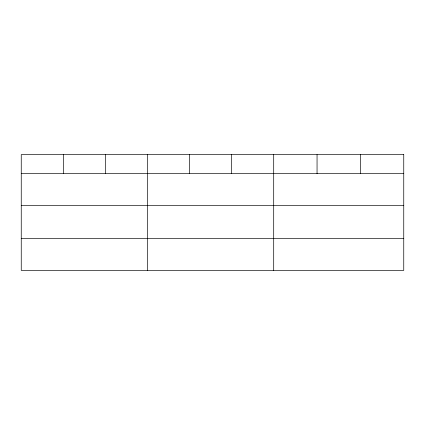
<?xml version="1.0" encoding="UTF-8"?>
<svg xmlns="http://www.w3.org/2000/svg" width="425" height="425" viewBox="0 0 425 425"><rect width="100%" height="100%" fill="white"/><g stroke="black" fill="none" stroke-linecap="round" stroke-linejoin="round"><path stroke-width="0.64" d="M21.25 173.655L403.75 173.655M21.25 205.572L403.75 205.572M21.25 238.462L403.75 238.462M360.4 154.62L360.4 173.655M317.05 154.62L317.05 173.655M273.7 154.62L273.7 270.38M231.625 154.62L231.625 173.655M189.55 154.62L189.55 173.655M147.475 154.62L147.475 270.38M105.4 154.62L105.4 173.655M63.325 154.62L63.325 173.655M403.75 154.62L21.25 154.62L21.25 270.38L403.75 270.38L403.75 154.62"/></g></svg>
